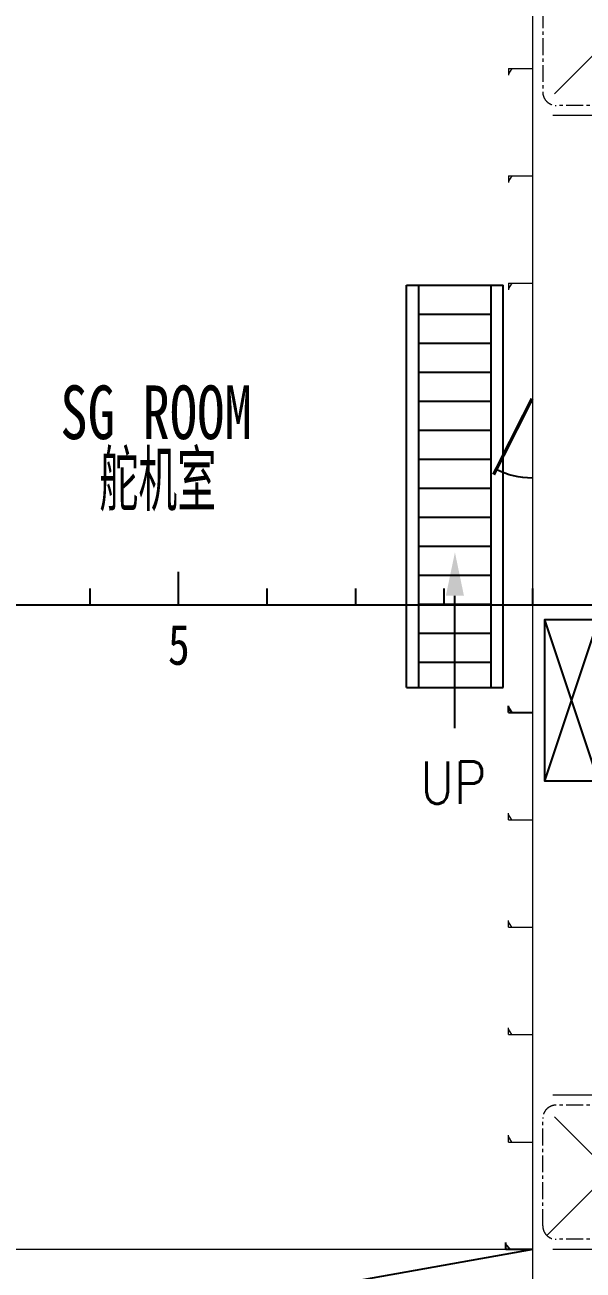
# Model space of a CAD drawing. Header units: millimetres. Extents: x -1838618 to -1600818, y -1770412 to -1553248.
# Drawn here: x -1790245 to -1786083, y -1690500 to -1681221 of the extents above; entities that cross this region are included whole.
import ezdxf

# ---------------------------------------------------------------- set-up
doc = ezdxf.new("R2010")
doc.units = ezdxf.units.MM
doc.header["$LTSCALE"] = 100
for name, pattern in [('ACAD_ISO04W100', [30, 24, -3, 0, -3]), ('CENTER', [2, 1.25, -0.25, 0.25, -0.25]), ('DASHED', [0.75, 0.5, -0.25])]:
    doc.linetypes.add(name, pattern=pattern)
doc.layers.add('1', color=1, linetype='CENTER', lineweight=15)
for name, color, linetype in [('401texte', 4, 'Continuous'), ('402textc', 6, 'Continuous'), ('412equipment', 6, 'Continuous'), ('416grating', 9, 'Continuous'), ('421door', 121, 'Continuous'), ('LADDER', 2, 'Continuous')]:
    doc.layers.add(name, color=color, linetype=linetype)
doc.styles.add('HZ', font='romans.shx', dxfattribs={"width": 0.8, "height": 4, "bigfont": 'hzdx.shx'})
doc.styles.add('ROMANS', font='romans.shx', dxfattribs={"width": 0.7, "height": 125, "bigfont": 'gbcbig.shx'})
doc.styles.add('ROMANT', font='', dxfattribs={"width": 0.8})
doc.styles.get('ROMANT').set_extended_font_data('SimSun')

# ---------------------------------------------------------------- blocks, each defined once
blk = doc.blocks.new('67')
at = {"color": 4}
for p, q in [((3300, 0), (3300, 250)), ((2640, 0), (2640, 125)), ((3300, 0), (3300, 125)), ((3300, 0), (3300, 125)), ((3960, 0), (3960, 125)), ((4620, 0), (4620, 125)), ((5280, 0), (5280, 125)), ((5940, 0), (5940, 125))]:
    blk.add_line(p, q, dxfattribs=at)
at = {"color": 4, "ltscale": 100}
blk.add_line((26786.6, 0), (-4089.1, 0), dxfattribs=at)
at = {"color": 4, "style": 'ROMANT', "width": 0.8}
blk.add_text('5', height=300, dxfattribs=at).set_placement((3220.2, -444))
blk = doc.blocks.new('DOOR')
at = {"color": 2, "const_width": 25}
blk.add_lwpolyline([(100, 0), (665.8, 286.6)], dxfattribs=at)
at = {"color": 2}
blk.add_arc((100, 0), 591.8, 0, 26.86877, dxfattribs=at)
blk = doc.blocks.new('A$C31BF0955')
at = {"layer": '1', "linetype": 'CENTER', "ltscale": 10}
for p, q in [((385.7, 4695.7), (-555.7, 3754.3)), ((385.7, -4695.7), (-555.7, -3754.3)), ((-555.7, -4695.7), (385.7, -3754.3))]:
    blk.add_line(p, q, dxfattribs=at)
at = {"layer": '1'}
for p, q in [((-585, 4625), (-585, 3825)), ((315, 3725), (-485, 3725)), ((315, -3725), (-485, -3725)), ((-585, -4625), (-585, -3825)), ((315, -4725), (-485, -4725))]:
    blk.add_line(p, q, dxfattribs=at)
at = {"layer": '1', "linetype": 'DASHED', "ltscale": 20}
for p, q in [((490, 3650), (-660, 3650)), ((490, -3650), (-660, -3650)), ((490, -4800), (-660, -4800))]:
    blk.add_line(p, q, dxfattribs=at)
at = {"layer": '1'}
for centre, start, end in [((-485, 3825), 180, 270), ((-485, -3825), 90, 180), ((-485, -4625), 180, 270)]:
    blk.add_arc(centre, 100, start, end, dxfattribs=at)
blk = doc.blocks.new('LOW PLATFOR')
at = {"color": 6, "linetype": 'Continuous', "lineweight": 20}
for p, q in [((-20660, -10951.8, 590), (-20660, 10951.8, 590)), ((-20660, -4800, 590), (-20660, 4800, 590)), ((-20840, 4000, 590), (-20840, 3950, 590)), ((-20815, 4000, 590), (-20840, 3960, 590)), ((-20840, 4000, 590), (-20840, 3950, 590)), ((-20840, 4000, 590), (-20840, 3950, 590)), ((-20815, 4000, 590), (-20840, 3960, 590)), ((-20840, 4000, 590), (-20840, 3950, 590)), ((-20815, 4000, 590), (-20840, 3960, 590)), ((-20840, 4000, 590), (-20660, 4000, 590)), ((-20840, 4000, 590), (-20840, 3950, 590)), ((-20815, 4000, 590), (-20840, 3960, 590)), ((-20840, 4000, 590), (-20840, 3950, 590)), ((-20840, 3200, 590), (-20840, 3150, 590)), ((-20815, 3200, 590), (-20840, 3160, 590)), ((-20840, 3200, 590), (-20840, 3150, 590)), ((-20840, 3200, 590), (-20840, 3150, 590)), ((-20815, 3200, 590), (-20840, 3160, 590)), ((-20840, 3200, 590), (-20840, 3150, 590)), ((-20815, 3200, 590), (-20840, 3160, 590)), ((-20840, 3200, 590), (-20660, 3200, 590)), ((-20840, 3200, 590), (-20840, 3150, 590)), ((-20815, 3200, 590), (-20840, 3160, 590)), ((-20840, 3200, 590), (-20840, 3150, 590)), ((-20840, 2400, 590), (-20840, 2350, 590)), ((-20815, 2400, 590), (-20840, 2360, 590)), ((-20840, 2400, 590), (-20840, 2350, 590)), ((-20840, 2400, 590), (-20840, 2350, 590)), ((-20815, 2400, 590), (-20840, 2360, 590)), ((-20840, 2400, 590), (-20840, 2350, 590)), ((-20815, 2400, 590), (-20840, 2360, 590)), ((-20840, 2400, 590), (-20660, 2400, 590)), ((-20840, 2400, 590), (-20840, 2350, 590)), ((-20815, 2400, 590), (-20840, 2360, 590)), ((-20840, 2400, 590), (-20840, 2350, 590)), ((-20840, -1600, 590), (-20840, -1550, 590)), ((-20840, -1600, 590), (-20840, -1550, 590)), ((-20840, -1600, 590), (-20840, -1550, 590)), ((-20840, -1600, 590), (-20840, -1550, 590)), ((-20840, -1600, 590), (-20840, -1550, 590)), ((-20840, -1600, 590), (-20840, -1550, 590)), ((-20815, -1600, 590), (-20840, -1560, 590)), ((-20815, -1600, 590), (-20840, -1560, 590)), ((-20815, -1600, 590), (-20840, -1560, 590)), ((-20815, -1600, 590), (-20840, -1560, 590)), ((-20840, -1600, 590), (-20660, -1600, 590)), ((-20840, -2400, 590), (-20840, -2350, 590)), ((-20840, -2400, 590), (-20840, -2350, 590)), ((-20840, -2400, 590), (-20840, -2350, 590)), ((-20840, -2400, 590), (-20840, -2350, 590)), ((-20840, -2400, 590), (-20840, -2350, 590)), ((-20840, -2400, 590), (-20840, -2350, 590)), ((-20815, -2400, 590), (-20840, -2360, 590)), ((-20815, -2400, 590), (-20840, -2360, 590)), ((-20815, -2400, 590), (-20840, -2360, 590)), ((-20815, -2400, 590), (-20840, -2360, 590)), ((-20840, -2400, 590), (-20660, -2400, 590)), ((-20840, -3200, 590), (-20840, -3150, 590)), ((-20840, -3200, 590), (-20840, -3150, 590)), ((-20840, -3200, 590), (-20840, -3150, 590)), ((-20840, -3200, 590), (-20840, -3150, 590)), ((-20840, -3200, 590), (-20840, -3150, 590)), ((-20840, -3200, 590), (-20840, -3150, 590)), ((-20815, -3200, 590), (-20840, -3160, 590)), ((-20815, -3200, 590), (-20840, -3160, 590)), ((-20815, -3200, 590), (-20840, -3160, 590)), ((-20815, -3200, 590), (-20840, -3160, 590)), ((-20840, -3200, 590), (-20660, -3200, 590)), ((-20840, -4000, 590), (-20840, -3950, 590)), ((-20840, -4000, 590), (-20840, -3950, 590)), ((-20840, -4000, 590), (-20840, -3950, 590)), ((-20840, -4000, 590), (-20840, -3950, 590)), ((-20840, -4000, 590), (-20840, -3950, 590)), ((-20840, -4000, 590), (-20840, -3950, 590)), ((-20815, -4000, 590), (-20840, -3960, 590)), ((-20815, -4000, 590), (-20840, -3960, 590)), ((-20815, -4000, 590), (-20840, -3960, 590)), ((-20815, -4000, 590), (-20840, -3960, 590)), ((-20840, -4000, 590), (-20660, -4000, 590)), ((-20660, -4800, 590), (-29800.3, -4800, 590)), ((-20660, -4800, 590), (-29790.2, -4800, 590))]:
    blk.add_line(p, q, dxfattribs=at)
at = {"color": 9, "linetype": 'ACAD_ISO04W100', "ltscale": 25}
for p, q in [((-20571, -108.2, 590), (-20171, -1308.2, 590)), ((-20171, -108.2, 590), (-20571, -1308.2, 590))]:
    blk.add_line(p, q, dxfattribs=at)
at = {"color": 3}
for p, q in [((-20840, -800, 590), (-20840, -750, 590)), ((-20840, -800, 590), (-20840, -750, 590)), ((-20840, -800, 590), (-20840, -750, 590)), ((-20840, -800, 590), (-20840, -750, 590)), ((-20840, -800, 590), (-20840, -750, 590)), ((-20840, -800, 590), (-20840, -750, 590)), ((-20815, -800, 590), (-20840, -760, 590)), ((-20815, -800, 590), (-20840, -760, 590)), ((-20815, -800, 590), (-20840, -760, 590)), ((-20815, -800, 590), (-20840, -760, 590)), ((-20840, -800, 590), (-20660, -800, 590)), ((-20860, -4800, 590), (-20860, -4750, 590)), ((-20825, -4800, 590), (-20860, -4765, 590)), ((-20660, -4800, 590), (-20860, -4800, 590))]:
    blk.add_line(p, q, dxfattribs=at)
at = {"color": 9, "linetype": 'ACAD_ISO04W100', "ltscale": 50}
blk.add_line((-20660, -4800, 590), (-29800.3, -6431.2, 590), dxfattribs=at)
at = {"layer": '412equipment', "elevation": 590}
blk.add_lwpolyline([(-20171, -1308.2), (-20171, -108.2), (-20571, -108.2), (-20571, -1308.2)], close=True, dxfattribs=at)
at = {"layer": '416grating', "lineweight": -3}
blk.add_blockref('A$C31BF0955', (-20000, 0, 590), dxfattribs=at)
at = {"layer": '421door', "xscale": -1, "rotation": 90}
blk.add_blockref('DOOR', (-20664.9, 1639.6, 590), dxfattribs=at)
at = {"layer": '401texte', "style": 'ROMANT', "width": 0.75}
blk.add_text('SG ROOM', height=400, dxfattribs=at).set_placement((-24182.2, 1238.1, 590))
at = {"layer": '402textc', "color": 2, "style": 'HZ', "width": 0.679}
blk.add_text('舵机室', height=450, dxfattribs=at).set_placement((-23890.2, 700.7, 590))
blk = doc.blocks.new('ladder-steer')
at = {"layer": 'LADDER'}
for p, q in [((1700, -614), (1700, 2384.7)), ((1700, 2384.7), (2420, 2384.7)), ((1790, -614), (1790, 2384.7)), ((2330, -614), (2330, 2384.7)), ((2420, -614), (2420, 2384.7)), ((1790, 2168.7), (2330, 2168.7)), ((1790, 1952.7), (2330, 1952.7)), ((1790, 1736.7), (2330, 1736.7)), ((1790, 1520.7), (2330, 1520.7)), ((1790, 1304.7), (2330, 1304.7)), ((1790, 1088.7), (2330, 1088.7)), ((1790, 872.7), (2330, 872.7)), ((1790, 656.7), (2330, 656.7)), ((1790, 440.7), (2330, 440.7)), ((1790, 224.7), (2330, 224.7)), ((1790, 8.7), (2330, 8.7)), ((2060, -916.8), (2060, 70.3)), ((1790, -207.3), (2330, -207.3)), ((1790, -423.3), (2330, -423.3)), ((1700, -614), (2420, -614))]:
    blk.add_line(p, q, dxfattribs=at)
blk.add_solid([(1992.5, 70.3), (2127.5, 70.3), (2060, 394.3)], dxfattribs=at)
at = {"color": 2, "lineweight": -3, "style": 'ROMANS', "width": 0.85}
blk.add_text('UP', height=315, dxfattribs=at).set_placement((1801.5, -1479.4))

msp = doc.modelspace()

# ---------------------------------------------------------------- block references
at = {"color": 7}
msp.add_blockref('67', (-1792398.6, -1685545.7), dxfattribs=at)
at = {"layer": '412equipment', "color": 7}
msp.add_blockref('LOW PLATFOR', (-1765798.6, -1685545.7), dxfattribs=at)
at = {"layer": '412equipment', "lineweight": -3}
msp.add_blockref('ladder-steer', (-1789098.6, -1685545.7), dxfattribs=at)

doc.saveas('drawing.dxf')
